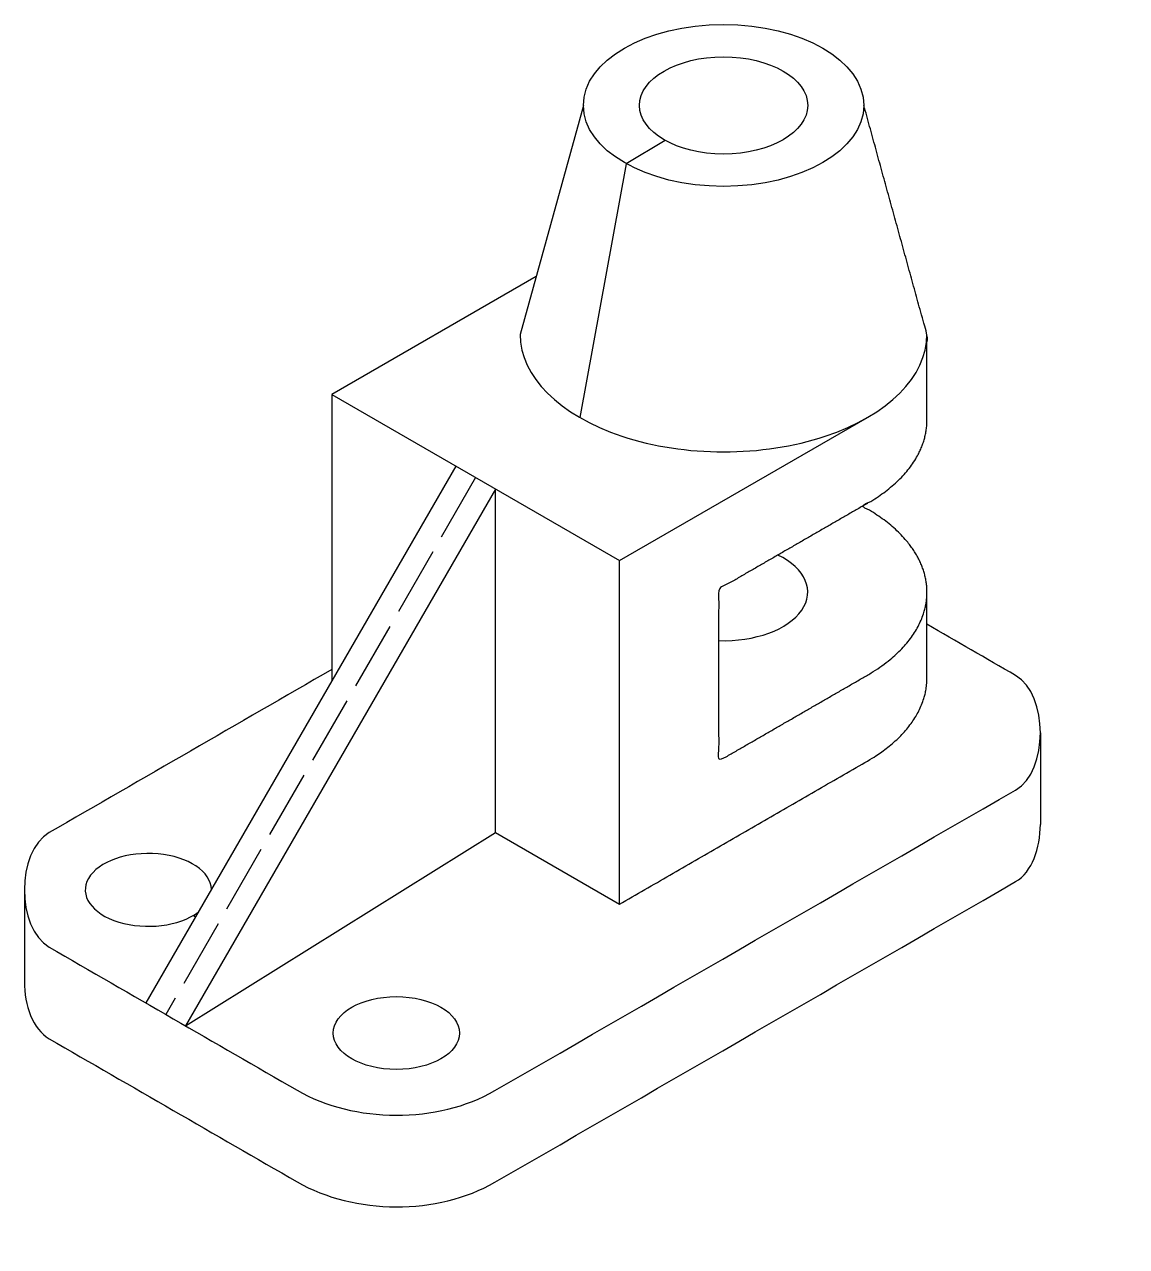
# Model space of a CAD drawing. Header units: millimetres. Extents: x 499 to 692, y 296 to 509.
import ezdxf

# ---------------------------------------------------------------- set-up
doc = ezdxf.new("R2010")
doc.units = ezdxf.units.MM
doc.header["$MEASUREMENT"] = 0
doc.linetypes.add('ACAD_ISO02W100', pattern=[15, 12, -3])
doc.layers.get('Defpoints').update_dxf_attribs({"linetype": 'ACAD_ISO02W100'})

msp = doc.modelspace()

# ---------------------------------------------------------------- linework, layer by layer
for p, q in [((597.11, 495), (586.09, 455)), ((574.84, 432), (520.71, 338.25)), ((676.93, 385.44), (676.93, 369.44)), ((499.49, 358), (499.49, 342)), ((529.37, 353.25), (528.94, 353.5))]:
    msp.add_line(p, q)
for points in [[(611.39, 488.89), (604.59, 484.82), (596.49, 440.5)], [(588.87, 465.1), (553.19, 444.5), (553.19, 394.5)], [(553.19, 444.5), (603.42, 415.5), (646.72, 440.5)], [(581.77, 368), (581.77, 428), (527.64, 334.25), (581.77, 368), (603.42, 355.5), (603.42, 415.5)]]:
    msp.add_lwpolyline(points)
for centre, major_axis in [((621.6, 495), (-24.49, 0)), ((621.6, 495), (-14.7, 0)), ((564.45, 333), (-11.02, 0))]:
    msp.add_ellipse(centre, major_axis=major_axis, ratio=0.57735)
for centre, major_axis, start_param, end_param in [((621.6, 455), (-35.52, 0), 6.283185, 9.424778), ((621.6, 410), (-14.7, 0), 7.795022, 10.293606), ((521.14, 358), (-11.02, 0), 3.155731, 8.767138)]:
    msp.add_ellipse(centre, major_axis=major_axis, ratio=0.57735, start_param=start_param, end_param=end_param)
for points, weights, knots in [([(646.72, 425.5), (633.73, 418), (620.74, 410.5), (620.74, 395.5), (620.74, 380.5), (633.73, 388), (646.72, 395.5), (657.38, 401.65), (657.12, 410.36), (656.85, 419.06), (645.82, 425), (657.12, 431.08), (657.12, 440), (657.12, 447.5), (657.12, 455), (651.61, 475), (646.1, 495)], [1, 1, 1, 1, 1, 1, 1, 0.920485360594, 1, 0.920485360594, 1, 0.917020286442, 1, 1, 1, 1, 1], [0, 0, 0, 1, 1, 2, 2, 3, 3, 3.802951, 3.802951, 4.605902, 4.605902, 5.426407, 5.426407, 6.426407, 6.426407, 7.426407, 7.426407, 7.426407]), ([(603.42, 355.5), (625.07, 368), (646.72, 380.5), (657.12, 386.5), (657.12, 395), (657.12, 402.5), (657.12, 410)], [1, 1, 1, 0.923879532511, 1, 1, 1], [0, 0, 0, 1, 1, 1.785398, 1.785398, 2.785398, 2.785398, 2.785398])]:
    msp.add_rational_spline(points, weights, degree=2, knots=knots)
for points, knots in [([(553.19, 396.5), (536.73, 387), (520.28, 377.5), (503.82, 368), (498.05, 364.66), (498.05, 351.33), (503.82, 348), (518.26, 339.66), (532.69, 331.33), (547.13, 323), (557.1, 317.24), (571.7, 317.18), (581.67, 322.94), (611.98, 340.44), (642.29, 357.94), (672.6, 375.44), (678.37, 378.77), (678.37, 392.11), (672.6, 395.44), (667.44, 398.42), (662.28, 401.4), (657.12, 404.38)], [0, 0, 0, 0, 1, 1, 1, 21, 21, 21, 22, 22, 22, 56.542812, 56.542812, 56.542812, 57.542812, 57.542812, 57.542812, 77.542812, 77.542812, 77.542812, 78.542812, 78.542812, 78.542812, 78.542812]), ([(499.49, 342), (499.49, 337.83), (500.94, 333.66), (503.82, 332), (518.26, 323.66), (532.69, 315.33), (547.13, 307), (557.1, 301.24), (571.7, 301.18), (581.67, 306.94), (611.98, 324.44), (642.29, 341.94), (672.6, 359.44), (675.49, 361.11), (676.93, 365.27), (676.93, 369.44)], [0, 0, 0, 0, 10.000038, 10.000038, 10.000038, 11.000038, 11.000038, 11.000038, 45.542851, 45.542851, 45.542851, 46.542851, 46.542851, 46.542851, 56.542851, 56.542851, 56.542851, 56.542851])]:
    msp.add_open_spline(points, degree=3, knots=knots)
at = {"layer": 'Defpoints'}
msp.add_line((578.3, 430), (524.18, 336.25), dxfattribs=at)

doc.saveas('drawing.dxf')
